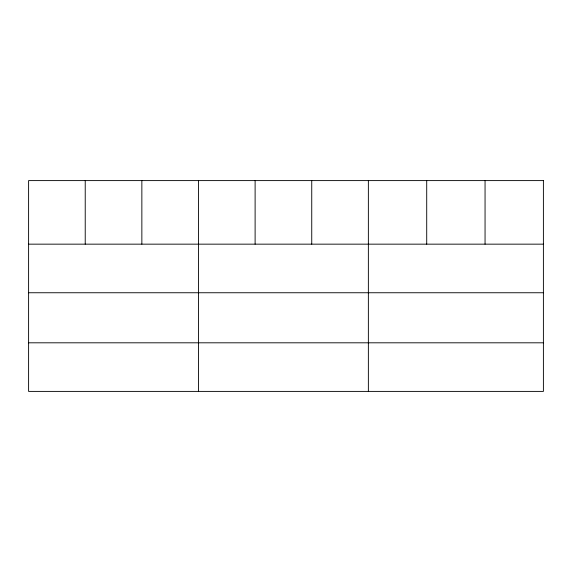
<?xml version="1.0" encoding="UTF-8"?>
<svg xmlns="http://www.w3.org/2000/svg" width="572" height="572" viewBox="0 0 572 572"><rect width="100%" height="100%" fill="white"/><g stroke="black" fill="none" stroke-linecap="round" stroke-linejoin="round"><path stroke-width="0.86" d="M28.6 244.158L543.4 244.158M28.6 292.75L543.4 292.75M28.6 342.807L543.4 342.807M485.056 180.602L485.056 244.158M426.712 180.602L426.712 244.158M368.368 180.602L368.368 391.398M311.74 180.602L311.74 244.158M255.112 180.602L255.112 244.158M198.484 180.602L198.484 391.398M141.856 180.602L141.856 244.158M85.228 180.602L85.228 244.158M543.4 180.602L28.6 180.602L28.6 391.398L543.4 391.398L543.4 180.602"/></g></svg>
